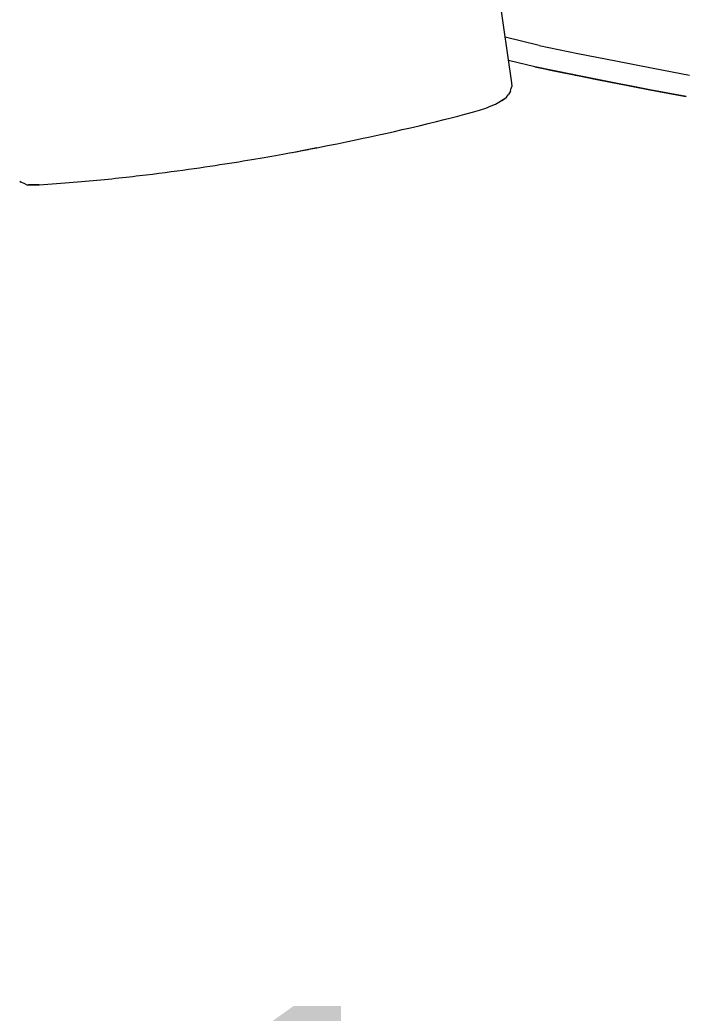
# Model space of a CAD drawing. Header units: inches. Extents: x 14 to 610, y 9 to 600.
# Drawn here: x 297.5 to 303.85, y 119.43 to 128.89 of the extents above; entities that cross this region are included whole.
import ezdxf
from ezdxf.enums import TextEntityAlignment as Align

# ---------------------------------------------------------------- set-up
doc = ezdxf.new("R2010")
doc.units = ezdxf.units.IN
doc.header["$MEASUREMENT"] = 0
doc.layers.add('A-FURN', color=7, linetype='Continuous')
doc.styles.get("Standard").update_dxf_attribs({"font": 'arial.ttf'})
doc.dimstyles.new("Jon's Style", dxfattribs={"dimscale": 0, "dimtxt": 4, "dimasz": 6, "dimexe": 1, "dimexo": 2, "dimgap": 2, "dimtad": 0, "dimtih": 1, "dimtoh": 1, "dimdec": 4, "dimzin": 3, "dimdsep": 46, "dimlunit": 4, "dimtxsty": 'Standard', "dimcen": 0.09, "dimadec": 0, "dimazin": 0, "dimtfac": 1, "dimtdec": 4, "dimtofl": 0, "dimtmove": 0, "dimatfit": 3, "dimfxl": 1, "dimtolj": 1, "dimtzin": 0, "dimarcsym": 0})

# ---------------------------------------------------------------- blocks, each defined once
blk = doc.blocks.new('*D50')
at = {"layer": 'A-FURN', "color": 0, "lineweight": -2, "transparency": 16777216}
for p, q in [((274.5226, 134.4638), (274.5226, 113.6945)), ((318.7611, 134.4638), (318.7611, 113.6945)), ((280.5226, 114.6945), (287.8097, 114.6945)), ((312.7611, 114.6945), (305.4741, 114.6945))]:
    blk.add_line(p, q, dxfattribs=at)
at = {"layer": 'A-FURN', "color": 0, "transparency": 16777216}
for points in [[(280.5226, 115.6945), (280.5226, 113.6945), (274.5226, 114.6945)], [(312.7611, 115.6945), (312.7611, 113.6945), (318.7611, 114.6945)]]:
    blk.add_solid(points, dxfattribs=at)
at = {"layer": 'Defpoints', "color": 0, "transparency": 16777216}
for p in [(274.5226, 136.4638), (318.7611, 136.4638), (274.5226, 114.6945)]:
    blk.add_point(p, dxfattribs=at)
at = {"layer": 'A-FURN', "color": 0, "transparency": 16777216, "insert": (296.6419, 114.6945), "char_height": 4, "attachment_point": 5}
blk.add_mtext('\\A1;3\'-8{\\H1x;\\S1/4;}"', dxfattribs=at)
blk = doc.blocks.new('P_5CS702BK')
at = {"layer": 'A-FURN', "color": 0, "linetype": 'Continuous', "lineweight": 0}
for p, q in [((-9.3752, 21.2023), (-9.3792, 21.189)), ((-9.3752, 21.2023), (-9.3539, 21.2458)), ((-9.3464, 21.2567), (-9.3539, 21.2458)), ((-9.3792, 21.189), (-9.3801, 21.1729)), ((-9.3801, 21.1729), (-9.3799, 21.0723)), ((-9.3799, 21.0723), (-9.3801, 21.1729)), ((-9.3799, 21.0723), (-9.3773, 21.0302)), ((-9.3799, 21.0723), (-9.3773, 21.0302)), ((-9.3773, 21.0302), (-9.3746, 20.9886)), ((-9.3773, 21.0302), (-9.3746, 20.9886)), ((-9.3746, 20.9886), (-9.3717, 20.9473)), ((-9.3746, 20.9886), (-9.3717, 20.9473)), ((-9.3717, 20.9473), (-9.3689, 20.9065)), ((-9.3717, 20.9473), (-9.3689, 20.9065)), ((-9.3689, 20.9065), (-9.3659, 20.866)), ((-9.3689, 20.9065), (-9.3659, 20.866)), ((-9.3659, 20.866), (-9.3628, 20.8261)), ((-9.3659, 20.866), (-9.3628, 20.8261)), ((-9.3628, 20.8261), (-9.3597, 20.7865)), ((-9.3628, 20.8261), (-9.3597, 20.7865)), ((-9.3597, 20.7865), (-9.3565, 20.7474)), ((-9.3597, 20.7865), (-9.3565, 20.7474)), ((-9.3565, 20.7474), (-9.3533, 20.7087)), ((-9.3565, 20.7474), (-9.3533, 20.7087)), ((-9.3533, 20.7087), (-9.35, 20.6705)), ((-9.3533, 20.7087), (-9.35, 20.6705)), ((-9.35, 20.6705), (-9.3466, 20.6328)), ((-9.35, 20.6705), (-9.3466, 20.6328)), ((-9.3466, 20.6328), (-9.3432, 20.5955)), ((-9.3466, 20.6328), (-9.3432, 20.5955)), ((-9.3432, 20.5955), (-9.3398, 20.5586)), ((-9.3432, 20.5955), (-9.3398, 20.5586)), ((-9.3398, 20.5586), (-9.3363, 20.5222)), ((-9.3398, 20.5586), (-9.3363, 20.5222)), ((-9.3363, 20.5222), (-9.3328, 20.4861)), ((-9.3363, 20.5222), (-9.3328, 20.4861)), ((-9.3328, 20.4861), (-9.3292, 20.4505)), ((-9.3328, 20.4861), (-9.3292, 20.4505)), ((-9.3292, 20.4505), (-9.3256, 20.4153)), ((-9.3292, 20.4505), (-9.3256, 20.4153)), ((-9.3256, 20.4153), (-9.322, 20.3804)), ((-9.3256, 20.4153), (-9.322, 20.3804)), ((-9.322, 20.3804), (-9.3184, 20.346)), ((-9.322, 20.3804), (-9.3184, 20.346)), ((-9.3184, 20.346), (-9.3148, 20.3119)), ((-9.3184, 20.346), (-9.3148, 20.3119)), ((-9.3148, 20.3119), (-9.3111, 20.2782)), ((-9.3148, 20.3119), (-9.3111, 20.2782)), ((-9.3111, 20.2782), (-9.3074, 20.2449)), ((-9.3111, 20.2782), (-9.3074, 20.2449)), ((-9.3074, 20.2449), (-9.3037, 20.212)), ((-9.3074, 20.2449), (-9.3037, 20.212)), ((-9.3037, 20.212), (-9.3, 20.1793)), ((-9.3037, 20.212), (-9.3, 20.1793)), ((-9.3, 20.1793), (-9.2962, 20.1471)), ((-9.3, 20.1793), (-9.2962, 20.1471)), ((-9.2962, 20.1471), (-9.2925, 20.1152)), ((-9.2962, 20.1471), (-9.2925, 20.1152)), ((-9.2925, 20.1152), (-9.2887, 20.0836)), ((-9.2925, 20.1152), (-9.2887, 20.0836)), ((-9.2887, 20.0836), (-9.285, 20.0523)), ((-9.2887, 20.0836), (-9.285, 20.0523)), ((-9.285, 20.0523), (-9.2774, 19.9909)), ((-9.285, 20.0523), (-9.2774, 19.9909)), ((-9.2774, 19.9909), (-9.2699, 19.9307)), ((-9.2774, 19.9909), (-9.2699, 19.9307)), ((-9.2699, 19.9307), (-9.2623, 19.8718)), ((-9.2699, 19.9307), (-9.2623, 19.8718)), ((-9.2623, 19.8718), (-9.2548, 19.8142)), ((-9.2623, 19.8718), (-9.2548, 19.8142)), ((-9.2548, 19.8142), (-9.2473, 19.7579)), ((-9.2548, 19.8142), (-9.2473, 19.7579)), ((-9.2473, 19.7579), (-9.2398, 19.7027)), ((-9.2473, 19.7579), (-9.2398, 19.7027)), ((-9.2398, 19.7027), (-9.2323, 19.6488)), ((-9.2398, 19.7027), (-9.2323, 19.6488)), ((-9.2323, 19.6488), (-9.2248, 19.596)), ((-9.2323, 19.6488), (-9.2248, 19.596)), ((-9.2248, 19.596), (-9.2174, 19.5444)), ((-9.2248, 19.596), (-9.2174, 19.5444)), ((-9.2174, 19.5444), (-9.21, 19.4939)), ((-9.2174, 19.5444), (-9.21, 19.4939)), ((-9.21, 19.4939), (-9.2027, 19.4445)), ((-9.21, 19.4939), (-9.2027, 19.4445)), ((-9.2027, 19.4445), (-9.1954, 19.3962)), ((-9.2027, 19.4445), (-9.1954, 19.3962)), ((-9.1954, 19.3962), (-9.1882, 19.349)), ((-9.1954, 19.3962), (-9.1882, 19.349)), ((-9.1882, 19.349), (-9.1811, 19.3027)), ((-9.1882, 19.349), (-9.1811, 19.3027)), ((-9.1811, 19.3027), (-9.174, 19.2575)), ((-9.1811, 19.3027), (-9.174, 19.2575)), ((-9.174, 19.2575), (-9.1669, 19.2133)), ((-9.174, 19.2575), (-9.1669, 19.2133)), ((-9.1669, 19.2133), (-9.16, 19.17)), ((-9.1669, 19.2133), (-9.16, 19.17)), ((-9.16, 19.17), (-9.1531, 19.1276)), ((-9.16, 19.17), (-9.1531, 19.1276)), ((-9.1531, 19.1276), (-9.1462, 19.0862)), ((-9.1531, 19.1276), (-9.1462, 19.0862)), ((-9.1462, 19.0862), (-9.1395, 19.0457)), ((-9.1395, 19.0457), (-9.1328, 19.006)), ((-9.1395, 19.0457), (-9.1328, 19.006)), ((-9.1328, 19.006), (-9.1262, 18.9672)), ((-9.1328, 19.006), (-9.1262, 18.9672)), ((-9.1262, 18.9672), (-9.1196, 18.9292)), ((-9.1262, 18.9672), (-9.1196, 18.9292)), ((-9.1196, 18.9292), (-9.1132, 18.892)), ((-9.1196, 18.9292), (-9.1132, 18.892)), ((-9.1132, 18.892), (-9.1068, 18.8556)), ((-9.1132, 18.892), (-9.1068, 18.8556)), ((-9.1068, 18.8556), (-9.1005, 18.82)), ((-9.1068, 18.8556), (-9.1005, 18.82)), ((-9.1005, 18.82), (-9.0942, 18.7851)), ((-9.1005, 18.82), (-9.0942, 18.7851)), ((-9.0942, 18.7851), (-9.0881, 18.7511)), ((-9.0942, 18.7851), (-9.0881, 18.7511)), ((-9.0881, 18.7511), (-9.0761, 18.6853)), ((-9.0881, 18.7511), (-9.0761, 18.6853)), ((-9.0761, 18.6853), (-9.0644, 18.6225)), ((-9.0761, 18.6853), (-9.0644, 18.6225)), ((-9.0712, 18.6609), (-9.0483, 18.5379)), ((-9.0644, 18.6225), (-9.0531, 18.5627)), ((-9.0644, 18.6225), (-9.0531, 18.5627)), ((-9.0531, 18.5627), (-9.0422, 18.5056)), ((-9.0531, 18.5627), (-9.0422, 18.5056)), ((-9.0483, 18.5379), (-9.0269, 18.426)), ((-9.0269, 18.426), (-9.0422, 18.5056)), ((-9.0269, 18.426), (-9.0068, 18.324)), ((-9.0068, 18.324), (-8.9881, 18.2311)), ((-8.9881, 18.2311), (-8.9709, 18.1469)), ((-8.9709, 18.1469), (-8.9549, 18.0701)), ((-8.9549, 18.0701), (-8.9399, 17.9995)), ((-8.9399, 17.9995), (-8.926, 17.9346)), ((-8.926, 17.9346), (-8.9133, 17.8759)), ((-8.9133, 17.8759), (-8.9005, 17.8176)), ((-8.9005, 17.8176), (-8.8866, 17.7552)), ((-8.8866, 17.7552), (-8.8711, 17.6867)), ((-8.8711, 17.6867), (-8.8541, 17.6119)), ((-8.8541, 17.6119), (-8.8362, 17.5342)), ((-8.8362, 17.5342), (-8.817, 17.4519)), ((-8.817, 17.4519), (-8.7962, 17.3641)), ((-8.7962, 17.3641), (-8.777, 17.2839)), ((-8.777, 17.2839), (-8.7592, 17.2114)), ((-8.7592, 17.2114), (-8.7425, 17.1447)), ((-8.7425, 17.1447), (-8.7263, 17.0813)), ((-8.7263, 17.0813), (-8.7084, 17.0136)), ((-8.7084, 17.0136), (-8.6887, 16.9427)), ((-8.6887, 16.9427), (-8.6686, 16.8755)), ((-8.6686, 16.8755), (-8.6484, 16.8148)), ((-8.6484, 16.8148), (-8.6289, 16.7628)), ((-8.6289, 16.7628), (-8.6109, 16.722)), ((-7.0377, 16.7658), (-8.4097, 16.5697)), ((-8.6109, 16.722), (-8.594, 16.6899)), ((-8.594, 16.6899), (-8.5779, 16.6653)), ((-8.5593, 16.6372), (-8.5779, 16.6653)), ((-8.5752, 16.6622), (-8.5593, 16.6372)), ((-8.5593, 16.6372), (-8.5446, 16.6192)), ((-8.5446, 16.6192), (-8.5312, 16.6069)), ((-8.5312, 16.6069), (-8.5185, 16.5987)), ((-8.4891, 16.5809), (-8.5185, 16.5987)), ((-8.4891, 16.5809), (-8.4766, 16.5755)), ((-8.4766, 16.5755), (-8.4623, 16.5727)), ((-8.4623, 16.5727), (-8.4435, 16.5687)), ((-8.4097, 16.5697), (-8.4435, 16.5687)), ((-8.2553, 16.3475), (-8.1944, 16.6004)), ((-8.2553, 16.3475), (-8.1944, 16.6004)), ((-8.052, 16.3053), (-7.9731, 16.6321)), ((-8.052, 16.3053), (-7.9731, 16.6321)), ((-8.2553, 16.3475), (-8.3323, 15.9731)), ((-8.3323, 15.9731), (-8.2553, 16.3475)), ((-8.2831, 16.2135), (-8.2553, 16.3475)), ((-8.052, 16.3053), (-8.1279, 15.9373)), ((-8.052, 16.3053), (-8.1279, 15.9373)), ((-8.2831, 16.2135), (-8.312, 16.073)), ((-8.312, 16.073), (-8.2831, 16.2135)), ((-8.312, 16.073), (-8.3294, 15.9869)), ((-8.3294, 15.9869), (-8.312, 16.073)), ((-8.3323, 15.9731), (-8.4051, 15.608)), ((-8.4051, 15.608), (-8.3323, 15.9731)), ((-8.3418, 15.926), (-8.3726, 15.7721)), ((-8.3726, 15.7721), (-8.3418, 15.926)), ((-8.3344, 15.9625), (-8.3418, 15.926)), ((-8.3418, 15.926), (-8.3344, 15.9625)), ((-8.1279, 15.9373), (-8.2003, 15.5748)), ((-8.1279, 15.9373), (-8.2003, 15.5748)), ((-8.3726, 15.7721), (-8.4044, 15.6111)), ((-8.4044, 15.6111), (-8.3726, 15.7721)), ((-8.4051, 15.608), (-8.4738, 15.2524)), ((-8.4738, 15.2524), (-8.4051, 15.608)), ((-8.4044, 15.6111), (-8.4373, 15.4425)), ((-8.4373, 15.4425), (-8.4044, 15.6111)), ((-8.2003, 15.5748), (-8.269, 15.2194)), ((-8.2003, 15.5748), (-8.269, 15.2194)), ((-8.4373, 15.4425), (-8.4712, 15.2661)), ((-8.4712, 15.2661), (-8.4373, 15.4425)), ((-8.4738, 15.2524), (-8.5385, 14.9067)), ((-8.5385, 14.9067), (-8.4738, 15.2524)), ((-8.4738, 15.2524), (-8.506, 15.0816)), ((-8.4738, 15.2524), (-8.4712, 15.2661)), ((-8.269, 15.2194), (-8.3338, 14.8731)), ((-8.269, 15.2194), (-8.3338, 14.8731)), ((-8.506, 15.0816), (-8.5354, 14.9237)), ((-8.5354, 14.9237), (-8.506, 15.0816))]:
    blk.add_line(p, q, dxfattribs=at)
at = {"layer": 'A-FURN'}
blk.add_attdef('CAPTG', text='', height=7, dxfattribs=at).set_placement((-1, -3.8193), align=Align.CENTER)
at = {"layer": 'A-FURN', "flags": 1}
for tag in ['CAPPN', 'CAPPD', 'CAPMG', 'CAPMC', 'CAPGC', 'CAPALIAS1', 'CAPALIAS2', 'CAPALIAS3', 'CAPBLDG', 'CAPFLOOR', 'CAPDEPT', 'CAPPERSON', 'CAPPL', 'CAPQT', 'CAPDH']:
    blk.add_attdef(tag, (0, 0), '', height=0.001, dxfattribs=at)

msp = doc.modelspace()

# ---------------------------------------------------------------- block references
at = {"layer": 'A-FURN', "rotation": 90}
msp.add_blockref('P_5CS702BK', (318.76114, 136.69974), dxfattribs=at)

# ---------------------------------------------------------------- dimensions: what is measured, and where the dimension line sits
at = {"layer": 'A-FURN'}
dim = msp.add_linear_dim(base=(274.52258, 114.69449), p1=(318.76114, 136.4638), p2=(274.52258, 136.4638), dimstyle="Jon's Style", override={"dimscale": 1}, dxfattribs=at)
dim.commit()
dim.dimension.update_dxf_attribs({"geometry": '*D50', "text_midpoint": (296.64186, 114.69449), "dimtype": 160})

doc.saveas('drawing.dxf')
